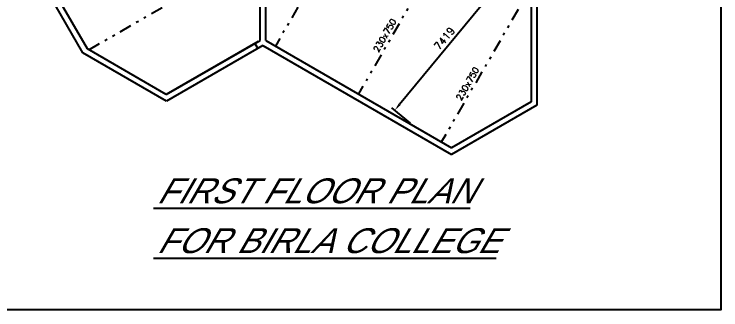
# Model space of a CAD drawing. Extents: x 8365 to 8547, y -347 to -272.
# Drawn here: x 8518.58 to 8546.94, y -346.58 to -334.72 of the extents above; entities that cross this region are included whole.
import ezdxf

# ---------------------------------------------------------------- set-up
doc = ezdxf.new("R2010")
doc.units = 0
doc.linetypes.add('DIVIDE', pattern=[1.25, 0.5, -0.25, 0, -0.25, 0, -0.25])
doc.layers.get('DEFPOINTS').update_dxf_attribs({"linetype": 'CONTINUOUS'})
doc.layers.add('1', color=7, linetype='CONTINUOUS')
doc.styles.add('ROMANS', font='ROMANS')
doc.styles.add('TXT', font='TXT', dxfattribs={"height": 0.2})
doc.dimstyles.get("Standard").update_dxf_attribs({"dimtxt": 2.5, "dimasz": 2.5, "dimexe": 1.25, "dimexo": 0.625, "dimtad": 1, "dimcen": 2.5, "dimazin": 3, "dimtfac": 1, "dimtmove": 0, "dimatfit": 3})

# ---------------------------------------------------------------- blocks, each defined once
blk = doc.blocks.new('*D67')
at = {"layer": '1', "color": 0, "linetype": 'CONTINUOUS'}
for p, q in [((8539.213, -333.383), (8538.469, -332.767)), ((8538.393, -333.094), (8534.045, -338.347)), ((8534.483, -339.099), (8533.738, -338.482))]:
    blk.add_line(p, q, dxfattribs=at)
for points in [[(8538.354, -333.062), (8538.431, -333.125), (8538.584, -332.862)], [(8534.006, -338.315), (8534.083, -338.378), (8533.853, -338.578)]]:
    blk.add_solid(points, dxfattribs=at)
at = {"layer": 'DEFPOINTS', "color": 0, "linetype": 'CONTINUOUS'}
for p in [(8539.329, -333.479), (8533.853, -338.578), (8534.598, -339.194)]:
    blk.add_point(p, dxfattribs=at)
at = {"layer": '1', "color": 7, "linetype": 'CONTINUOUS', "style": 'ROMANS'}
blk.add_text('7419', height=0.3, rotation=50.3831, dxfattribs=at).set_placement((8535.639, -336.185))

msp = doc.modelspace()

# ---------------------------------------------------------------- linework, layer by layer
at = {"layer": '1', "color": 5, "linetype": 'DIVIDE'}
for p, q in [((8536.515, -323.148), (8529.063, -336.004)), ((8539.848, -325.067), (8532.396, -337.923)), ((8543.17, -327.005), (8535.718, -339.861)), ((8521.576, -336.149), (8528.505, -332.148))]:
    msp.add_line(p, q, dxfattribs=at)
at = {"layer": '1', "color": 1, "linetype": 'CONTINUOUS'}
for p, q in [((8521.34, -336.278), (8518.359, -331.115)), ((8521.517, -336.115), (8518.589, -331.044)), ((8528.448, -335.773), (8528.448, -332.279)), ((8528.678, -335.776), (8528.678, -332.34)), ((8539.329, -333.479), (8539.326, -338.233)), ((8539.559, -333.498), (8539.556, -338.366)), ((8524.687, -337.945), (8528.448, -335.773)), ((8528.678, -335.776), (8536.137, -340.083)), ((8528.376, -335.815), (8524.687, -337.945)), ((8528.565, -335.977), (8524.693, -338.212)), ((8528.242, -335.892), (8528.359, -336.096)), ((8528.565, -335.977), (8536.137, -340.348)), ((8524.692, -338.213), (8521.34, -336.278)), ((8524.687, -337.945), (8521.517, -336.115)), ((8539.326, -338.233), (8536.137, -340.083)), ((8539.556, -338.366), (8536.137, -340.348))]:
    msp.add_line(p, q, dxfattribs=at)
at = {"layer": '1', "color": 7, "linetype": 'CONTINUOUS'}
msp.add_lwpolyline([(8464.958, -272.232), (8546.941, -272.232), (8546.941, -346.584), (8464.958, -346.584)], close=True, dxfattribs=at)

# ---------------------------------------------------------------- texts
at = {"layer": '1', "color": 6, "linetype": 'CONTINUOUS', "style": 'ROMANS'}
for p in [(8533.196, -336.272), (8536.518, -338.211)]:
    msp.add_text('230x750', height=0.25, rotation=60, dxfattribs=at).set_placement(p)
at = {"layer": '1', "color": 7, "linetype": 'CONTINUOUS', "style": 'TXT', "oblique": 30}
for s, p in [('%%UFIRST FLOOR PLAN', (8524.288, -342.308)), ('%%UFOR BIRLA COLLEGE', (8524.288, -344.308))]:
    msp.add_text(s, height=1, dxfattribs=at).set_placement(p)

# ---------------------------------------------------------------- dimensions: what is measured, and where the dimension line sits
at = {"layer": '1', "color": 7, "linetype": 'CONTINUOUS'}
dim = msp.add_linear_dim(base=(8533.853, -338.578), p1=(8539.329, -333.479), p2=(8534.598, -339.194), angle=230.3831, dimstyle='Standard', dxfattribs=at)
dim.commit()
dim.dimension.update_dxf_attribs({"geometry": '*D67', "text_midpoint": (8536.114, -335.846), "dimtype": 161})

doc.saveas('drawing.dxf')
